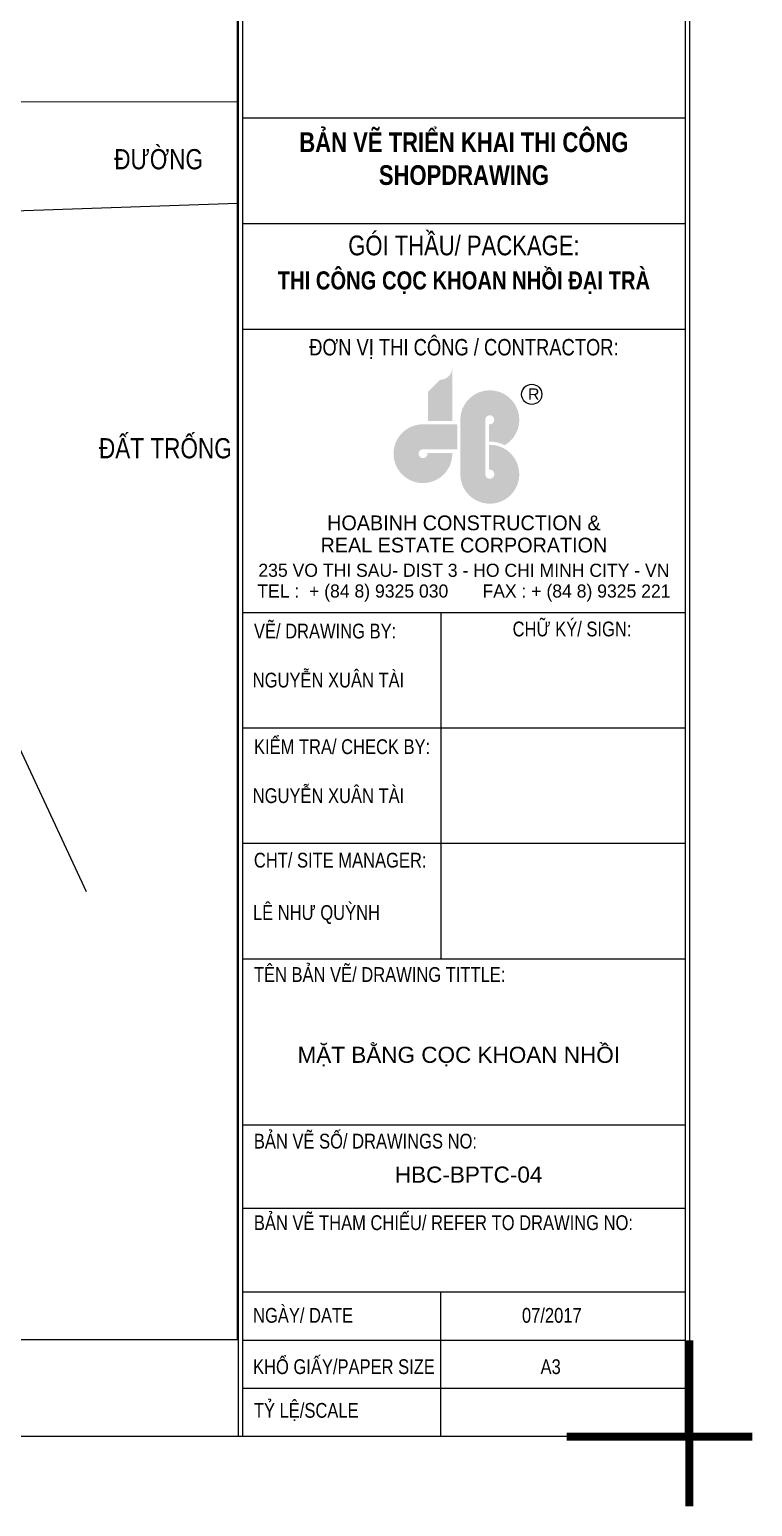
# Model space of a CAD drawing. Header units: millimetres. Extents: x -346728 to 1320345, y -537202 to -385966.
# Drawn here: x 258419 to 299599, y -528848 to -444677 of the extents above; entities that cross this region are included whole.
import ezdxf
from ezdxf.enums import TextEntityAlignment as Align
from ezdxf.xclip import XClip

# ---------------------------------------------------------------- set-up
doc = ezdxf.new("R2010")
doc.units = ezdxf.units.MM
doc.header["$LTSCALE"] = 100
doc.header["$XCLIPFRAME"] = 2
for name, color, linetype, lineweight in [('0 T TEXT', 7, 'Continuous', 13), ('Chu text vini xxxxxxxxxxxxxxxxxxxxxxxxxxxxxxxxx', 7, 'Continuous', 15), ('DIM', 5, 'Continuous', 20), ('LINE', 7, 'Continuous', 13), ('TEXT ENGLISL', 7, 'Continuous', 15)]:
    doc.layers.add(name, color=color, linetype=linetype, lineweight=lineweight)
doc.layers.add('KHUNGTEN', color=7, linetype='Continuous')
doc.layers.add('TEXT_KUMHO', color=4, linetype='Continuous')
doc.styles.add('KT-ND-.SHX', font='Arial_1.ttf', dxfattribs={"width": 0.8})
doc.styles.add('KT-TEXT-ARIAL', font='Arial_1.ttf')
doc.styles.add('TOAN - FONT ARIAL', font='Arial_1.ttf', dxfattribs={"width": 0.8})
doc.styles.add('UNIVER', font='VUNIVER0.TTF', dxfattribs={"height": 300})

# ---------------------------------------------------------------- blocks, each defined once
blk = doc.blocks.new('LOGO_HB')
at = {"layer": 'TEXT ENGLISL'}
h = blk.add_hatch(color=142, dxfattribs=at)
h.paths.add_polyline_path([(-211, 540), (-319, 432), (-103, 410)])
h.paths.add_polyline_path([(-103, 648, -0.414208), (-211, 540), (-103, 410)])
h.paths.add_polyline_path([(-103, 410), (-319, 432), (-319, 172), (-103, 172)])
for points in [[(192, 183, -2.79063), (224, 144), (224, -12, -0.125559), (365, -44, 1.726912), (-31, 183), (-31, -303, 2.465752), (224, -40), (224, -263, -2.79063), (192, -303)], [(-57, 143), (-364, 143, 2.465942), (-102, -112), (-325, -112, -2.792193), (-364, -80), (-57, -80)]]:
    blk.add_hatch(color=142, dxfattribs=at).paths.add_polyline_path(points)
at = {"layer": 'TEXT ENGLISL', "color": 142}
blk.add_circle((606, 410), 90.1, dxfattribs=at)
at = {"layer": 'TEXT ENGLISL', "color": 142, "insert": (573, 463), "char_height": 101.53, "width": 285.41, "attachment_point": 1}
blk.add_mtext('{\\fVNI-Helve|b0|i0|c0|p2;R}', dxfattribs=at)
blk = doc.blocks.new('LVL-KHUNGTEN')
at = {"color": 1}
blk.add_line((111604, 41093), (111604, 62), dxfattribs=at)
blk.add_lwpolyline([(61073, 41093), (119124, 41093), (119124, 62), (61073, 62)], close=True)
blk.add_lwpolyline([(111534, 41093), (119124, 41093), (119124, 62), (111534, 62)], close=True, dxfattribs=at)
for points in [[(114939, 13934), (114939, 8106)], [(114937, 2499), (114937, 62)]]:
    blk.add_lwpolyline(points)
at = {"layer": 'DEFPOINTS'}
for p, q in [((119124, 41093), (119124, 62)), ((119124, 62), (61073, 62))]:
    blk.add_line(p, q, dxfattribs=at)
at = {"layer": 'DEFPOINTS', "color": 3, "const_width": 134}
for points in [[(119124, 1682), (119124, 62), (117056, 62)], [(120185, 62), (119124, 62), (119124, -1115)]]:
    blk.add_lwpolyline(points, dxfattribs=at)
at = {"layer": 'DIM', "color": 1}
blk.add_line((119051, 41093), (119051, 62), dxfattribs=at)
at = {"layer": 'DIM'}
for p, q in [((111604, 22265), (119051, 22265)), ((111604, 20485), (119051, 20485)), ((111604, 18706), (119051, 18706)), ((111604, 13934), (119051, 13934)), ((111604, 11991), (119051, 11991)), ((111604, 10049), (119051, 10049)), ((111604, 8106), (119051, 8106)), ((111604, 5310), (119051, 5310)), ((111604, 3905), (119051, 3905)), ((111604, 2499), (119051, 2499)), ((111604, 1687), (119051, 1687)), ((111604, 874), (119051, 874))]:
    blk.add_line(p, q, dxfattribs=at)
at = {"layer": 'KHUNGTEN', "color": 9}
blk.add_line((119120, 62), (111604, 62), dxfattribs=at)
at = {"layer": 'TEXT_KUMHO', "xscale": 1.886691166340368, "yscale": 1.886691166340368, "zscale": 1.886691166340368, "rotation": 359.9949903384549}
blk.add_blockref('LOGO_HB', (115327, 16834), dxfattribs=at)
at = {"color": 1, "style": 'UNIVER'}
for s, p in [('HOABINH CONSTRUCTION &', (115329, 15444)), ('REAL ESTATE CORPORATION', (115329, 15070))]:
    blk.add_text(s, height=248.79, rotation=359.995, dxfattribs=at).set_placement(p, align=Align.MIDDLE)
at = {"style": 'UNIVER'}
for s, p in [('235 VO THI SAU- DIST 3 - HO CHI MINH CITY - VN', (115329, 14646)), ('TEL :  + (84 8) 9325 030       FAX : + (84 8) 9325 221', (115329, 14269))]:
    blk.add_text(s, height=221.14, rotation=359.995, dxfattribs=at).set_placement(p, align=Align.MIDDLE)
at = {"layer": 'Chu text vini xxxxxxxxxxxxxxxxxxxxxxxxxxxxxxxxx', "style": 'KT-ND-.SHX', "width": 0.8}
for s, height, p in [('GÓI THẦU/ PACKAGE:', 331.71, (115329, 20162)), ('ĐƠN VỊ THI CÔNG / CONTRACTOR:', 276.43, (115329, 18408)), ('VẼ/ DRAWING BY:', 248.79, (112993, 13655)), ('CHỮ KÝ/ SIGN:', 248.79, (117148, 13690)), ('NGUYỄN XUÂN TÀI', 248.79, (113050, 12833)), ('KIỂM TRA/ CHECK BY:', 248.79, (113279, 11712)), ('NGUYỄN XUÂN TÀI', 248.79, (113050, 10887)), ('CHT/ SITE MANAGER:', 248.79, (113247, 9770)), ('LÊ NHƯ QUỲNH', 248.79, (112848, 8883))]:
    blk.add_text(s, height=height, rotation=360, dxfattribs=at).set_placement(p, align=Align.MIDDLE)
for s, height, p in [('TÊN BẢN VẼ/ DRAWING TITTLE: ', 248.79, (111795, 7716)), ('BẢN VẼ SỐ/ DRAWINGS NO:', 248.79, (111795, 4911)), ('BẢN VẼ THAM CHIẾU/ REFER TO DRAWING NO:', 248.79, (111795, 3538)), ('NGÀY/ DATE', 248.8, (111781, 1978)), ('07/2017', 248.8, (116306, 1978)), ('KHỔ GIẤY/PAPER SIZE', 248.79, (111781, 1114)), ('A3', 248.8, (116619, 1114)), ('TỶ LỆ/SCALE', 248.79, (111795, 378))]:
    blk.add_text(s, height=height, rotation=360, dxfattribs=at).set_placement(p)
at = {"layer": 'Chu text vini xxxxxxxxxxxxxxxxxxxxxxxxxxxxxxxxx', "attachment_point": 2, "rotation": 360, "style": 'KT-ND-.SHX'}
for s, insert, char_height, width in [('{\\fArial|b1|i0|c163|p34;\\C7;BẢN VẼ TRIỂN KHAI THI CÔNG \\PSHOPDRAWING}', (115329, 22018), 331.71, 7644.93), ('{\\fArial|b1|i0|c163|p34;\\C7;THI CÔNG CỌC KHOAN NHỒI \\fArial|b1|i0|c0|p34;ĐẠI TRÀ}', (115329, 19678), 304.07, 7661.07)]:
    blk.add_mtext(s, dxfattribs=dict(at, insert=insert, char_height=char_height, width=width))
blk = doc.blocks.new('mb duong hh')
at = {"layer": 'LINE', "color": 252, "lineweight": 9}
blk.add_line((99444, 10165), (91766, 26650), dxfattribs=at)
for points in [[(115058, 55196), (94235, 55165), (91872, 56266), (89997, 57976), (88907, 60862), (88707, 62911), (88940, 88523), (91575, 88254), (96746, 95492), (118933, 95463), (118933, 95463)], [(91766, 26650), (88563, 33528), (88520, 37453), (88659, 41909), (89445, 45063), (90338, 47206), (94208, 48936), (115248, 49660)]]:
    blk.add_lwpolyline(points, dxfattribs=at)
at = {"layer": '0 T TEXT', "lineweight": 9, "style": 'TOAN - FONT ARIAL', "width": 0.8}
for s, p in [('ĐƯỜNG', (101030, 51336)), ('ĐẤT TRỐNG', (100159, 34864))]:
    blk.add_text(s, height=1150, dxfattribs=at).set_placement(p)

msp = doc.modelspace()

# ---------------------------------------------------------------- block references
at = {"extrusion": (0.00597, -2.28885e-18, 0.999982), "xscale": 3.385207865094198, "yscale": 3.385207865094198, "zscale": 3.385207865094198}
msp.add_blockref('LVL-KHUNGTEN', (-107243.5, -525073.6, -287.1), dxfattribs=at)
ref = msp.add_blockref('mb duong hh', (162214.1, -503978, 0))
XClip(ref).set_block_clipping_path([(-58962.6888090824, -15358.4345334051), (108047.3313388755, 114603.0144500207)])

# ---------------------------------------------------------------- texts
at = {"extrusion": (0.00597, -2.28885e-18, 0.999982), "char_height": 917.499, "attachment_point": 5, "text_direction": (0.999982, 0, -0.00597), "style": 'KT-TEXT-ARIAL'}
for s, insert, width in [('\\A1;{\\C7;MẶT BẰNG CỌC KHOAN NHỒI}', (282870.8, -503208.3), 19659.603), ('HBC-BPTC-04', (283432, -509941.5), 24539.872)]:
    msp.add_mtext(s, dxfattribs=dict(at, insert=insert, width=width))

doc.saveas('drawing.dxf')
